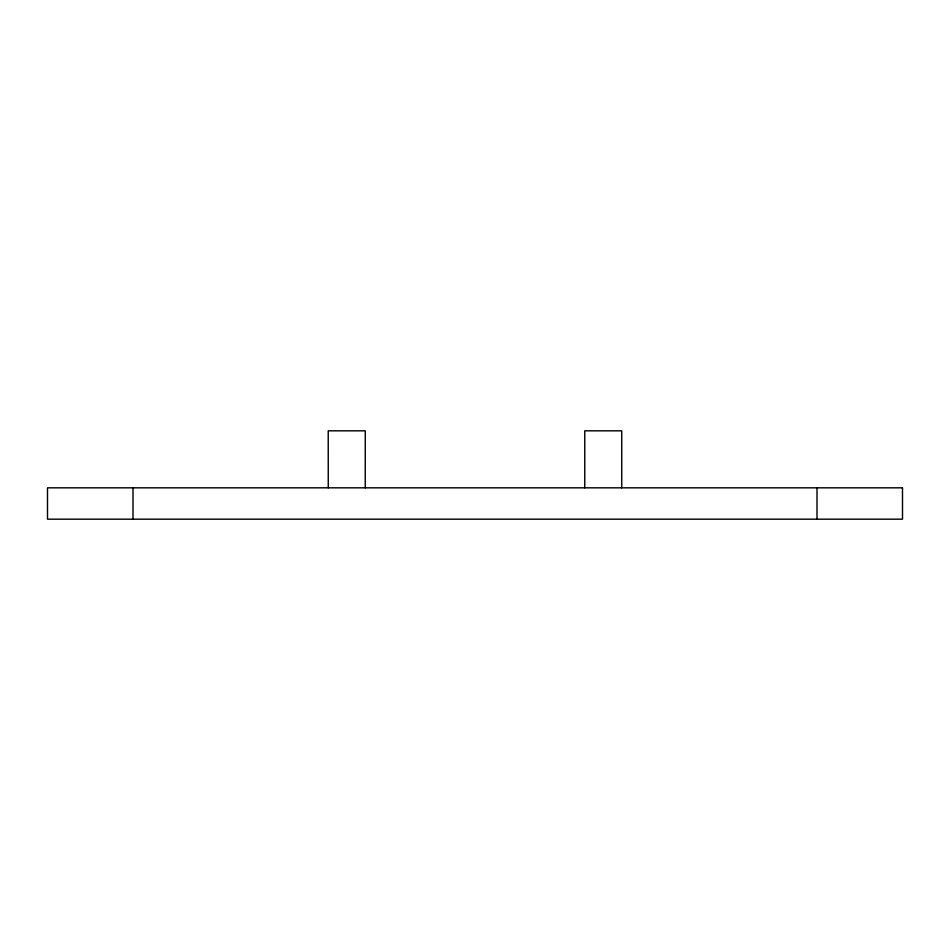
<?xml version="1.0" encoding="UTF-8"?>
<svg xmlns="http://www.w3.org/2000/svg" width="950" height="950" viewBox="0 0 950 950"><rect width="100%" height="100%" fill="white"/><g stroke="black" fill="none" stroke-linecap="round" stroke-linejoin="round"><path stroke-width="1.43" d="M817 487.825L817 519.175M621.739 487.825L621.739 430.825L584.761 430.825L584.761 487.825M365.239 487.825L365.275 430.825L328.225 430.825L328.261 487.825M133 487.825L133 519.175M902.5 487.825L47.5 487.825L47.5 519.175L902.5 519.175L902.5 487.825"/></g></svg>
